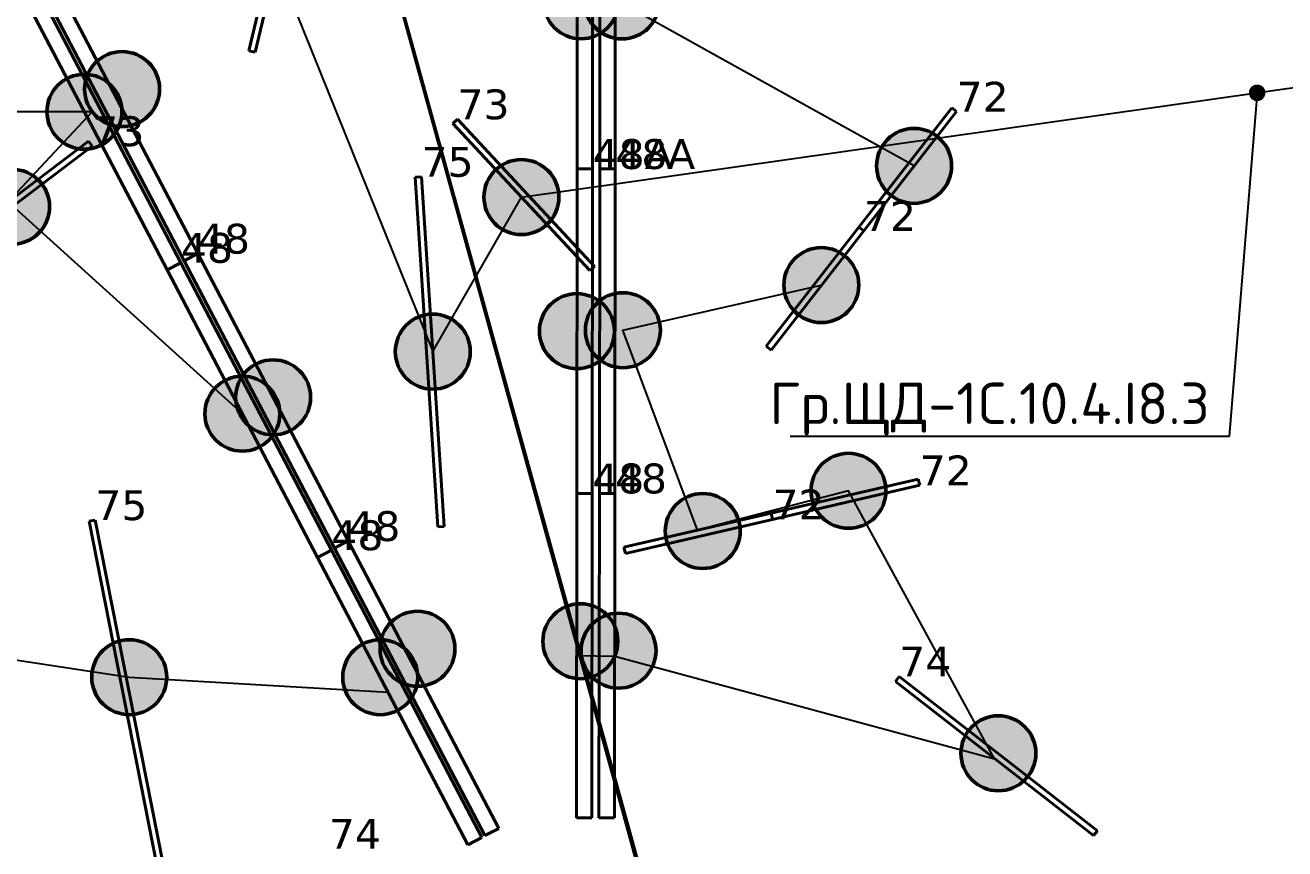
# Model space of a CAD drawing. Header units: millimetres. Extents: x -243740 to 150609, y -473655 to -165121.
# Drawn here: x 16483 to 24089, y -359084 to -354113 of the extents above; entities that cross this region are included whole.
import ezdxf
from ezdxf import colors
from ezdxf.entities.mleader import LeaderData, LeaderLine
from ezdxf.math import Vec2, Vec3

# ---------------------------------------------------------------- set-up
doc = ezdxf.new("R2010")
doc.units = ezdxf.units.MM
doc.linetypes.add('Штрих', pattern=[6.35, 3.175, -3.175])
for name, color, linetype in [('_HMI', 6, 'Continuous'), ('_Гр.ЩД-1C.10.4.I10.1', 6, 'Continuous'), ('_Гр.ЩД-1C.10.4.I8.3', 6, 'Continuous'), ('_Гр.ЩД-1C.10.4.I8.4', 6, 'Continuous'), ('_Гр.ЩД-1C.10.4.I8.5', 6, 'Continuous'), ('_Гр.ЩД-1C.10.4.I9.2', 6, 'Continuous'), ('_Гр.ЩД-1C.10.4.I9.3', 6, 'Continuous'), ('_Гр.ЩД-1C.10.4.I9.6', 6, 'Continuous'), ('Вставка', 252, 'Continuous')]:
    doc.layers.add(name, color=color, linetype=linetype)
for name, color, linetype, lineweight in [('_освещение_dali', 3, 'Continuous', 50), ('A-ANNO-DIMS', 7, 'Continuous', 9), ('DLX_FL1_LUM 122', 1, 'Continuous', 40), ('DLX_FL1_LUM 222', 5, 'Continuous', 40), ('DLX_LUM 12', 5, 'Continuous', 40), ('DLX_LUM 17', 5, 'Continuous', 40), ('DLX_LUM 6', 5, 'Continuous', 40), ('DLX_LUM 9', 5, 'Continuous', 40), ('АР_монолит', 252, 'Continuous', 50)]:
    doc.layers.add(name, color=color, linetype=linetype, lineweight=lineweight)
doc.styles.add('GOST 2.304', font='')
doc.styles.add('ISOCPEUR', font='isocpeur.ttf')
doc.styles.add('TableTextStyle', font='')
doc.styles.get('GOST 2.304').set_extended_font_data('GOST Common')
doc.styles.get('TableTextStyle').set_extended_font_data('VERDANA.TTF')
doc.linetypes.add('Truba', pattern='A,3e-05,[4,MSH_7,S=1,R=0,X=0,Y=0],-3.022072', length=3.022102)
doc.dimstyles.new('М-200', dxfattribs={"dimtxt": 400, "dimasz": 160, "dimexe": 200, "dimexo": 400, "dimgap": 50, "dimtad": 1, "dimdec": 0, "dimzin": 0, "dimdsep": 46, "dimtxsty": 'GOST 2.304', "dimblk": 'ARCHTICK', "dimcen": 180, "dimdle": 200, "dimadec": 0, "dimazin": 0, "dimtfac": 1, "dimtdec": 0, "dimtmove": 1, "dimatfit": 0, "dimfxl": 1, "dimtolj": 1, "dimtzin": 0, "dimarcsym": 0})

# ---------------------------------------------------------------- blocks, each defined once
blk = doc.blocks.new('_ArchTick')
at = {"color": 0, "linetype": 'ByBlock', "const_width": 0.15}
blk.add_lwpolyline([(-0.5, -0.5), (0.5, 0.5)], dxfattribs=at)
blk = doc.blocks.new('*D46')
at = {"layer": 'A-ANNO-DIMS', "color": 0, "lineweight": -2, "transparency": 16777216}
blk.add_arc((-165703.8, -113309.3), 107894.2, 269.999998, 325.999999, dxfattribs=at)
at = {"layer": 'Defpoints', "color": 0, "lineweight": 30, "transparency": 16777216}
for p in [(-165703.8, -113309.3), (-165703.8, -113309.3), (-75741.3, -173989.8), (-131171, -215527.9), (-165703.8, -221903.3)]:
    blk.add_point(p, dxfattribs=at)
at = {"layer": 'A-ANNO-DIMS', "color": 0, "lineweight": -2, "transparency": 16777216, "xscale": 160, "yscale": 160, "zscale": 160}
for p, rotation in [((-76255.4, -173643), 55.99999895826774), ((-165703.8, -221203.5), 179.9999981265246)]:
    blk.add_blockref('_ArchTick', p, dxfattribs=dict(at, rotation=rotation))
at = {"layer": 'A-ANNO-DIMS', "color": 0, "transparency": 16777216, "insert": (-114299.5, -207822), "char_height": 400, "attachment_point": 5, "rotation": 28.54122, "style": 'GOST 2.304'}
blk.add_mtext('\\A1;56,0%%D', dxfattribs=at)
blk = doc.blocks.new('A$Caabd1818')
at = {"layer": 'DLX_FL1_LUM 122'}
for points in [[(12649, 43765.2, 0), (13557, 42030.5, 0)], [(13557, 42030.5, 0), (12649, 43765.2, 0)], [(13557, 42030.5, 0), (12649, 43765.2, 0)], [(12649, 43765.2, 0), (13557, 42030.5, 0)], [(13371.2, 41931.7, 0), (12463.2, 43666.4, 0)], [(12463.2, 43666.4, 0), (13371.2, 41931.7, 0)], [(12463.2, 43666.4, 0), (13371.2, 41931.7, 0)], [(13371.2, 41931.7, 0), (12463.2, 43666.4, 0)], [(12546.4, 43710, 0), (13454.4, 41975.3, 0)], [(13454.4, 41975.3, 0), (12546.4, 43710, 0)], [(13454.4, 41975.3, 0), (12546.4, 43710, 0)], [(12546.4, 43710, 0), (13454.4, 41975.3, 0)], [(13473.7, 41986.9, 0), (12565.7, 43721.6, 0)], [(12565.7, 43721.6, 0), (13473.7, 41986.9, 0)], [(12565.7, 43721.6, 0), (13473.7, 41986.9, 0)], [(13473.7, 41986.9, 0), (12565.7, 43721.6, 0)], [(15844, 40583.4, 0), (15846.2, 42541.4, 0)], [(15846.2, 42541.4, 0), (15844, 40583.4, 0)], [(15846.2, 42541.4, 0), (15844, 40583.4, 0)], [(15844, 40583.4, 0), (15846.2, 42541.4, 0)], [(15846.2, 42541.4, 0), (15846.2, 42541.4, 0)], [(15846.2, 42541.4, 0), (15940.2, 42541.2, 0)], [(15940.2, 42541.2, 0), (15846.2, 42541.4, 0)], [(15846.2, 42541.4, 0), (15846.2, 42541.4, 0)], [(15940.2, 42541.2, 0), (15846.2, 42541.4, 0)], [(15846.2, 42541.4, 0), (15940.2, 42541.2, 0)], [(15940.2, 42541.2, 0), (15938, 40583.3, 0)], [(15938, 40583.3, 0), (15940.2, 42541.2, 0)], [(15938, 40583.3, 0), (15940.2, 42541.2, 0)], [(15940.2, 42541.2, 0), (15938, 40583.3, 0)], [(15940.2, 42541.2, 0), (15940.2, 42541.2, 0)], [(15940.2, 42541.2, 0), (15940.2, 42541.2, 0)], [(15980.8, 40583.4, 0), (15983, 42541.4, 0)], [(15983, 42541.4, 0), (15980.8, 40583.4, 0)], [(15983, 42541.4, 0), (15980.8, 40583.4, 0)], [(15980.8, 40583.4, 0), (15983, 42541.4, 0)], [(15983, 42541.4, 0), (15983, 42541.4, 0)], [(15983, 42541.4, 0), (16077, 42541.3, 0)], [(16077, 42541.3, 0), (15983, 42541.4, 0)], [(15983, 42541.4, 0), (15983, 42541.4, 0)], [(16077, 42541.3, 0), (15983, 42541.4, 0)], [(15983, 42541.4, 0), (16077, 42541.3, 0)], [(16077, 42541.3, 0), (16074.8, 40583.3, 0)], [(16074.8, 40583.3, 0), (16077, 42541.3, 0)], [(16074.8, 40583.3, 0), (16077, 42541.3, 0)], [(16077, 42541.3, 0), (16074.8, 40583.3, 0)], [(16077, 42541.3, 0), (16077, 42541.3, 0)], [(16077, 42541.3, 0), (16077, 42541.3, 0)], [(13557, 42030.5, 0), (13473.7, 41986.9, 0)], [(13473.7, 41986.9, 0), (13557, 42030.5, 0)], [(13473.7, 41986.9, 0), (13557, 42030.5, 0)], [(13557, 42030.5, 0), (13473.7, 41986.9, 0)], [(13473.7, 41986.9, 0), (13473.7, 41986.9, 0)], [(13473.7, 41986.9, 0), (13473.7, 41986.9, 0)], [(13557, 42030.5, 0), (13557, 42030.5, 0)], [(13557, 42030.5, 0), (13557, 42030.5, 0)], [(13454.4, 41975.3, 0), (13371.2, 41931.7, 0)], [(13371.2, 41931.7, 0), (13454.4, 41975.3, 0)], [(13371.2, 41931.7, 0), (13454.4, 41975.3, 0)], [(13454.4, 41975.3, 0), (13371.2, 41931.7, 0)], [(13371.2, 41931.7, 0), (13371.2, 41931.7, 0)], [(13371.2, 41931.7, 0), (13371.2, 41931.7, 0)], [(13454.4, 41975.3, 0), (13454.4, 41975.3, 0)], [(13454.4, 41975.3, 0), (13454.4, 41975.3, 0)], [(15844, 40583.4, 0), (15844, 40583.4, 0)], [(15938, 40583.3, 0), (15844, 40583.4, 0)], [(15844, 40583.4, 0), (15844, 40583.4, 0)], [(15844, 40583.4, 0), (15938, 40583.3, 0)], [(15844, 40583.4, 0), (15938, 40583.3, 0)], [(15938, 40583.3, 0), (15844, 40583.4, 0)], [(15938, 40583.3, 0), (15938, 40583.3, 0)], [(15938, 40583.3, 0), (15938, 40583.3, 0)], [(15980.8, 40583.4, 0), (15980.8, 40583.4, 0)], [(16074.8, 40583.3, 0), (15980.8, 40583.4, 0)], [(15980.8, 40583.4, 0), (15980.8, 40583.4, 0)], [(15980.8, 40583.4, 0), (16074.8, 40583.3, 0)], [(15980.8, 40583.4, 0), (16074.8, 40583.3, 0)], [(16074.8, 40583.3, 0), (15980.8, 40583.4, 0)], [(16074.8, 40583.3, 0), (16074.8, 40583.3, 0)], [(16074.8, 40583.3, 0), (16074.8, 40583.3, 0)]]:
    blk.add_polyline3d(points, dxfattribs=at)
at = {"layer": 'DLX_FL1_LUM 222'}
for points in [[(15846.2, 42541.4, 0), (15848.4, 44499.3, 0)], [(15848.4, 44499.3, 0), (15846.2, 42541.4, 0)], [(15848.4, 44499.3, 0), (15846.2, 42541.4, 0)], [(15846.2, 42541.4, 0), (15848.4, 44499.3, 0)], [(15942.4, 44499.2, 0), (15940.2, 42541.2, 0)], [(15940.2, 42541.2, 0), (15942.4, 44499.2, 0)], [(15940.2, 42541.2, 0), (15942.4, 44499.2, 0)], [(15942.4, 44499.2, 0), (15940.2, 42541.2, 0)], [(15983, 42541.4, 0), (15985.2, 44499.4, 0)], [(15985.2, 44499.4, 0), (15983, 42541.4, 0)], [(15985.2, 44499.4, 0), (15983, 42541.4, 0)], [(15983, 42541.4, 0), (15985.2, 44499.4, 0)], [(16079.2, 44499.3, 0), (16077, 42541.3, 0)], [(16077, 42541.3, 0), (16079.2, 44499.3, 0)], [(16077, 42541.3, 0), (16079.2, 44499.3, 0)], [(16079.2, 44499.3, 0), (16077, 42541.3, 0)], [(15846.2, 42541.4, 0), (15846.2, 42541.4, 0)], [(15940.2, 42541.2, 0), (15846.2, 42541.4, 0)], [(15846.2, 42541.4, 0), (15846.2, 42541.4, 0)], [(15846.2, 42541.4, 0), (15940.2, 42541.2, 0)], [(15846.2, 42541.4, 0), (15940.2, 42541.2, 0)], [(15940.2, 42541.2, 0), (15846.2, 42541.4, 0)], [(15940.2, 42541.2, 0), (15940.2, 42541.2, 0)], [(15940.2, 42541.2, 0), (15940.2, 42541.2, 0)], [(15983, 42541.4, 0), (15983, 42541.4, 0)], [(16077, 42541.3, 0), (15983, 42541.4, 0)], [(15983, 42541.4, 0), (15983, 42541.4, 0)], [(15983, 42541.4, 0), (16077, 42541.3, 0)], [(15983, 42541.4, 0), (16077, 42541.3, 0)], [(16077, 42541.3, 0), (15983, 42541.4, 0)], [(16077, 42541.3, 0), (16077, 42541.3, 0)], [(16077, 42541.3, 0), (16077, 42541.3, 0)], [(13473.7, 41986.9, 0), (13557, 42030.5, 0)], [(13557, 42030.5, 0), (13473.7, 41986.9, 0)], [(13557, 42030.5, 0), (13473.7, 41986.9, 0)], [(13473.7, 41986.9, 0), (13557, 42030.5, 0)], [(14381.7, 40252.2, 0), (13473.7, 41986.9, 0)], [(13473.7, 41986.9, 0), (13473.7, 41986.9, 0)], [(13473.7, 41986.9, 0), (14381.7, 40252.2, 0)], [(13473.7, 41986.9, 0), (13473.7, 41986.9, 0)], [(13473.7, 41986.9, 0), (14381.7, 40252.2, 0)], [(14381.7, 40252.2, 0), (13473.7, 41986.9, 0)], [(13557, 42030.5, 0), (13557, 42030.5, 0)], [(13557, 42030.5, 0), (14465, 40295.8, 0)], [(14465, 40295.8, 0), (13557, 42030.5, 0)], [(13557, 42030.5, 0), (13557, 42030.5, 0)], [(14465, 40295.8, 0), (13557, 42030.5, 0)], [(13557, 42030.5, 0), (14465, 40295.8, 0)], [(13371.2, 41931.7, 0), (13454.4, 41975.3, 0)], [(13454.4, 41975.3, 0), (13371.2, 41931.7, 0)], [(13454.4, 41975.3, 0), (13371.2, 41931.7, 0)], [(13371.2, 41931.7, 0), (13454.4, 41975.3, 0)], [(14279.1, 40196.9, 0), (13371.2, 41931.7, 0)], [(13371.2, 41931.7, 0), (13371.2, 41931.7, 0)], [(13371.2, 41931.7, 0), (14279.1, 40196.9, 0)], [(13371.2, 41931.7, 0), (13371.2, 41931.7, 0)], [(13371.2, 41931.7, 0), (14279.1, 40196.9, 0)], [(14279.1, 40196.9, 0), (13371.2, 41931.7, 0)], [(13454.4, 41975.3, 0), (13454.4, 41975.3, 0)], [(13454.4, 41975.3, 0), (14362.4, 40240.5, 0)], [(14362.4, 40240.5, 0), (13454.4, 41975.3, 0)], [(13454.4, 41975.3, 0), (13454.4, 41975.3, 0)], [(14362.4, 40240.5, 0), (13454.4, 41975.3, 0)], [(13454.4, 41975.3, 0), (14362.4, 40240.5, 0)], [(15841.8, 38625.4, 0), (15844, 40583.4, 0)], [(15844, 40583.4, 0), (15841.8, 38625.4, 0)], [(15844, 40583.4, 0), (15841.8, 38625.4, 0)], [(15841.8, 38625.4, 0), (15844, 40583.4, 0)], [(15844, 40583.4, 0), (15844, 40583.4, 0)], [(15844, 40583.4, 0), (15938, 40583.3, 0)], [(15938, 40583.3, 0), (15844, 40583.4, 0)], [(15844, 40583.4, 0), (15844, 40583.4, 0)], [(15938, 40583.3, 0), (15844, 40583.4, 0)], [(15844, 40583.4, 0), (15938, 40583.3, 0)], [(15938, 40583.3, 0), (15935.8, 38625.3, 0)], [(15935.8, 38625.3, 0), (15938, 40583.3, 0)], [(15935.8, 38625.3, 0), (15938, 40583.3, 0)], [(15938, 40583.3, 0), (15935.8, 38625.3, 0)], [(15938, 40583.3, 0), (15938, 40583.3, 0)], [(15938, 40583.3, 0), (15938, 40583.3, 0)], [(15978.6, 38625.4, 0), (15980.8, 40583.4, 0)], [(15980.8, 40583.4, 0), (15978.6, 38625.4, 0)], [(15980.8, 40583.4, 0), (15978.6, 38625.4, 0)], [(15978.6, 38625.4, 0), (15980.8, 40583.4, 0)], [(15980.8, 40583.4, 0), (15980.8, 40583.4, 0)], [(15980.8, 40583.4, 0), (16074.8, 40583.3, 0)], [(16074.8, 40583.3, 0), (15980.8, 40583.4, 0)], [(15980.8, 40583.4, 0), (15980.8, 40583.4, 0)], [(16074.8, 40583.3, 0), (15980.8, 40583.4, 0)], [(15980.8, 40583.4, 0), (16074.8, 40583.3, 0)], [(16074.8, 40583.3, 0), (16072.6, 38625.3, 0)], [(16072.6, 38625.3, 0), (16074.8, 40583.3, 0)], [(16072.6, 38625.3, 0), (16074.8, 40583.3, 0)], [(16074.8, 40583.3, 0), (16072.6, 38625.3, 0)], [(16074.8, 40583.3, 0), (16074.8, 40583.3, 0)], [(16074.8, 40583.3, 0), (16074.8, 40583.3, 0)], [(14362.4, 40240.5, 0), (14279.1, 40196.9, 0)], [(14279.1, 40196.9, 0), (14362.4, 40240.5, 0)], [(14279.1, 40196.9, 0), (14362.4, 40240.5, 0)], [(14362.4, 40240.5, 0), (14279.1, 40196.9, 0)], [(14279.1, 40196.9, 0), (14362.4, 40240.5, 0)], [(14362.4, 40240.5, 0), (14279.1, 40196.9, 0)], [(14362.4, 40240.5, 0), (14279.1, 40196.9, 0)], [(14279.1, 40196.9, 0), (14362.4, 40240.5, 0)], [(14362.4, 40240.5, 0), (14362.4, 40240.5, 0)], [(14362.4, 40240.5, 0), (14362.4, 40240.5, 0)], [(14362.4, 40240.5, 0), (14362.4, 40240.5, 0)], [(14362.4, 40240.5, 0), (15270.4, 38505.8, 0)], [(15270.4, 38505.8, 0), (14362.4, 40240.5, 0)], [(14362.4, 40240.5, 0), (14362.4, 40240.5, 0)], [(15270.4, 38505.8, 0), (14362.4, 40240.5, 0)], [(14362.4, 40240.5, 0), (15270.4, 38505.8, 0)], [(14465, 40295.8, 0), (14381.7, 40252.2, 0)], [(14381.7, 40252.2, 0), (14465, 40295.8, 0)], [(14381.7, 40252.2, 0), (14465, 40295.8, 0)], [(14465, 40295.8, 0), (14381.7, 40252.2, 0)], [(14381.7, 40252.2, 0), (14465, 40295.8, 0)], [(14465, 40295.8, 0), (14381.7, 40252.2, 0)], [(14465, 40295.8, 0), (14381.7, 40252.2, 0)], [(14381.7, 40252.2, 0), (14465, 40295.8, 0)], [(14381.7, 40252.2, 0), (14381.7, 40252.2, 0)], [(14381.7, 40252.2, 0), (14381.7, 40252.2, 0)], [(15289.7, 38517.4, 0), (14381.7, 40252.2, 0)], [(14381.7, 40252.2, 0), (14381.7, 40252.2, 0)], [(14381.7, 40252.2, 0), (15289.7, 38517.4, 0)], [(14381.7, 40252.2, 0), (14381.7, 40252.2, 0)], [(14381.7, 40252.2, 0), (15289.7, 38517.4, 0)], [(15289.7, 38517.4, 0), (14381.7, 40252.2, 0)], [(14465, 40295.8, 0), (14465, 40295.8, 0)], [(14465, 40295.8, 0), (14465, 40295.8, 0)], [(14465, 40295.8, 0), (14465, 40295.8, 0)], [(14465, 40295.8, 0), (15373, 38561, 0)], [(15373, 38561, 0), (14465, 40295.8, 0)], [(14465, 40295.8, 0), (14465, 40295.8, 0)], [(15373, 38561, 0), (14465, 40295.8, 0)], [(14465, 40295.8, 0), (15373, 38561, 0)], [(14279.1, 40196.9, 0), (14279.1, 40196.9, 0)], [(14279.1, 40196.9, 0), (14279.1, 40196.9, 0)], [(15187.1, 38462.2, 0), (14279.1, 40196.9, 0)], [(14279.1, 40196.9, 0), (14279.1, 40196.9, 0)], [(14279.1, 40196.9, 0), (15187.1, 38462.2, 0)], [(14279.1, 40196.9, 0), (14279.1, 40196.9, 0)], [(14279.1, 40196.9, 0), (15187.1, 38462.2, 0)], [(15187.1, 38462.2, 0), (14279.1, 40196.9, 0)], [(15841.8, 38625.4, 0), (15841.8, 38625.4, 0)], [(15935.8, 38625.3, 0), (15841.8, 38625.4, 0)], [(15841.8, 38625.4, 0), (15841.8, 38625.4, 0)], [(15841.8, 38625.4, 0), (15935.8, 38625.3, 0)], [(15841.8, 38625.4, 0), (15935.8, 38625.3, 0)], [(15935.8, 38625.3, 0), (15841.8, 38625.4, 0)], [(15935.8, 38625.3, 0), (15935.8, 38625.3, 0)], [(15935.8, 38625.3, 0), (15935.8, 38625.3, 0)], [(15978.6, 38625.4, 0), (15978.6, 38625.4, 0)], [(16072.6, 38625.3, 0), (15978.6, 38625.4, 0)], [(15978.6, 38625.4, 0), (15978.6, 38625.4, 0)], [(15978.6, 38625.4, 0), (16072.6, 38625.3, 0)], [(15978.6, 38625.4, 0), (16072.6, 38625.3, 0)], [(16072.6, 38625.3, 0), (15978.6, 38625.4, 0)], [(16072.6, 38625.3, 0), (16072.6, 38625.3, 0)], [(16072.6, 38625.3, 0), (16072.6, 38625.3, 0)], [(15270.4, 38505.8, 0), (15187.1, 38462.2, 0)], [(15187.1, 38462.2, 0), (15270.4, 38505.8, 0)], [(15187.1, 38462.2, 0), (15270.4, 38505.8, 0)], [(15270.4, 38505.8, 0), (15187.1, 38462.2, 0)], [(15270.4, 38505.8, 0), (15270.4, 38505.8, 0)], [(15270.4, 38505.8, 0), (15270.4, 38505.8, 0)], [(15373, 38561, 0), (15289.7, 38517.4, 0)], [(15289.7, 38517.4, 0), (15373, 38561, 0)], [(15289.7, 38517.4, 0), (15373, 38561, 0)], [(15373, 38561, 0), (15289.7, 38517.4, 0)], [(15289.7, 38517.4, 0), (15289.7, 38517.4, 0)], [(15289.7, 38517.4, 0), (15289.7, 38517.4, 0)], [(15373, 38561, 0), (15373, 38561, 0)], [(15373, 38561, 0), (15373, 38561, 0)], [(15187.1, 38462.2, 0), (15187.1, 38462.2, 0)], [(15187.1, 38462.2, 0), (15187.1, 38462.2, 0)]]:
    blk.add_polyline3d(points, dxfattribs=at)
at = {"layer": 'DLX_LUM 12'}
for points in [[(17768.1, 39448.1, 0), (17791.4, 39478.1, 0)], [(17791.4, 39478.1, 0), (17768.1, 39448.1, 0)], [(17791.4, 39478.1, 0), (17768.1, 39448.1, 0)], [(17768.1, 39448.1, 0), (17791.4, 39478.1, 0)], [(17791.4, 39478.1, 0), (17791.4, 39478.1, 0)], [(17791.4, 39478.1, 0), (18988, 38547.3, 0)], [(18988, 38547.3, 0), (17791.4, 39478.1, 0)], [(17791.4, 39478.1, 0), (17791.4, 39478.1, 0)], [(18988, 38547.3, 0), (17791.4, 39478.1, 0)], [(17791.4, 39478.1, 0), (18988, 38547.3, 0)], [(18964.7, 38517.3, 0), (17768.1, 39448.1, 0)], [(17768.1, 39448.1, 0), (17768.1, 39448.1, 0)], [(17768.1, 39448.1, 0), (18964.7, 38517.3, 0)], [(17768.1, 39448.1, 0), (17768.1, 39448.1, 0)], [(17768.1, 39448.1, 0), (18964.7, 38517.3, 0)], [(18964.7, 38517.3, 0), (17768.1, 39448.1, 0)], [(18988, 38547.3, 0), (18964.7, 38517.3, 0)], [(18964.7, 38517.3, 0), (18988, 38547.3, 0)], [(18964.7, 38517.3, 0), (18988, 38547.3, 0)], [(18988, 38547.3, 0), (18964.7, 38517.3, 0)], [(18964.7, 38517.3, 0), (18964.7, 38517.3, 0)], [(18964.7, 38517.3, 0), (18964.7, 38517.3, 0)], [(18988, 38547.3, 0), (18988, 38547.3, 0)], [(18988, 38547.3, 0), (18988, 38547.3, 0)]]:
    blk.add_polyline3d(points, dxfattribs=at)
at = {"layer": 'DLX_LUM 17'}
for points in [[(14869, 42492.2, 0), (14907, 42494.7, 0)], [(14907, 42494.7, 0), (14869, 42492.2, 0)], [(14907, 42494.7, 0), (14869, 42492.2, 0)], [(14869, 42492.2, 0), (14907, 42494.7, 0)], [(15005.2, 40380.6, 0), (14869, 42492.2, 0)], [(14869, 42492.2, 0), (14869, 42492.2, 0)], [(14869, 42492.2, 0), (15005.2, 40380.6, 0)], [(14869, 42492.2, 0), (14869, 42492.2, 0)], [(14869, 42492.2, 0), (15005.2, 40380.6, 0)], [(15005.2, 40380.6, 0), (14869, 42492.2, 0)], [(14907, 42494.7, 0), (14907, 42494.7, 0)], [(14907, 42494.7, 0), (15043.1, 40383.1, 0)], [(15043.1, 40383.1, 0), (14907, 42494.7, 0)], [(14907, 42494.7, 0), (14907, 42494.7, 0)], [(15043.1, 40383.1, 0), (14907, 42494.7, 0)], [(14907, 42494.7, 0), (15043.1, 40383.1, 0)], [(12900.1, 40414.6, 0), (12937.3, 40422, 0)], [(12937.3, 40422, 0), (12900.1, 40414.6, 0)], [(12937.3, 40422, 0), (12900.1, 40414.6, 0)], [(12900.1, 40414.6, 0), (12937.3, 40422, 0)], [(13309.3, 38338.5, 0), (12900.1, 40414.6, 0)], [(12900.1, 40414.6, 0), (12900.1, 40414.6, 0)], [(12900.1, 40414.6, 0), (13309.3, 38338.5, 0)], [(12900.1, 40414.6, 0), (12900.1, 40414.6, 0)], [(12900.1, 40414.6, 0), (13309.3, 38338.5, 0)], [(13309.3, 38338.5, 0), (12900.1, 40414.6, 0)], [(12937.3, 40422, 0), (12937.3, 40422, 0)], [(12937.3, 40422, 0), (13346.6, 38345.9, 0)], [(13346.6, 38345.9, 0), (12937.3, 40422, 0)], [(12937.3, 40422, 0), (12937.3, 40422, 0)], [(13346.6, 38345.9, 0), (12937.3, 40422, 0)], [(12937.3, 40422, 0), (13346.6, 38345.9, 0)], [(15043.1, 40383.1, 0), (15005.2, 40380.6, 0)], [(15005.2, 40380.6, 0), (15043.1, 40383.1, 0)], [(15005.2, 40380.6, 0), (15043.1, 40383.1, 0)], [(15043.1, 40383.1, 0), (15005.2, 40380.6, 0)], [(15005.2, 40380.6, 0), (15005.2, 40380.6, 0)], [(15005.2, 40380.6, 0), (15005.2, 40380.6, 0)], [(15043.1, 40383.1, 0), (15043.1, 40383.1, 0)], [(15043.1, 40383.1, 0), (15043.1, 40383.1, 0)]]:
    blk.add_polyline3d(points, dxfattribs=at)
at = {"layer": 'DLX_LUM 6'}
for points in [[(13864.9, 43254.8, 0), (14147, 44435.6, 0)], [(14147, 44435.6, 0), (13864.9, 43254.8, 0)], [(14147, 44435.6, 0), (13864.9, 43254.8, 0)], [(13864.9, 43254.8, 0), (14147, 44435.6, 0)], [(14184, 44426.8, 0), (13901.9, 43246, 0)], [(13901.9, 43246, 0), (14184, 44426.8, 0)], [(13901.9, 43246, 0), (14184, 44426.8, 0)], [(14184, 44426.8, 0), (13901.9, 43246, 0)], [(13864.9, 43254.8, 0), (13864.9, 43254.8, 0)], [(13901.9, 43246, 0), (13864.9, 43254.8, 0)], [(13864.9, 43254.8, 0), (13864.9, 43254.8, 0)], [(13864.9, 43254.8, 0), (13901.9, 43246, 0)], [(13864.9, 43254.8, 0), (13901.9, 43246, 0)], [(13901.9, 43246, 0), (13864.9, 43254.8, 0)], [(13901.9, 43246, 0), (13901.9, 43246, 0)], [(13901.9, 43246, 0), (13901.9, 43246, 0)], [(15096.2, 42815.5, 0), (15124, 42841.4, 0)], [(15124, 42841.4, 0), (15096.2, 42815.5, 0)], [(15124, 42841.4, 0), (15096.2, 42815.5, 0)], [(15096.2, 42815.5, 0), (15124, 42841.4, 0)], [(15124, 42841.4, 0), (15124, 42841.4, 0)], [(15124, 42841.4, 0), (15952, 41953.5, 0)], [(15952, 41953.5, 0), (15124, 42841.4, 0)], [(15124, 42841.4, 0), (15124, 42841.4, 0)], [(15952, 41953.5, 0), (15124, 42841.4, 0)], [(15124, 42841.4, 0), (15952, 41953.5, 0)], [(15924.2, 41927.6, 0), (15096.2, 42815.5, 0)], [(15096.2, 42815.5, 0), (15096.2, 42815.5, 0)], [(15096.2, 42815.5, 0), (15924.2, 41927.6, 0)], [(15096.2, 42815.5, 0), (15096.2, 42815.5, 0)], [(15096.2, 42815.5, 0), (15924.2, 41927.6, 0)], [(15924.2, 41927.6, 0), (15096.2, 42815.5, 0)], [(11927.5, 41977.6, 0), (12896, 42709.6, 0)], [(12896, 42709.6, 0), (11927.5, 41977.6, 0)], [(12896, 42709.6, 0), (11927.5, 41977.6, 0)], [(11927.5, 41977.6, 0), (12896, 42709.6, 0)], [(12918.9, 42679.3, 0), (11950.4, 41947.3, 0)], [(11950.4, 41947.3, 0), (12918.9, 42679.3, 0)], [(11950.4, 41947.3, 0), (12918.9, 42679.3, 0)], [(12918.9, 42679.3, 0), (11950.4, 41947.3, 0)], [(12896, 42709.6, 0), (12896, 42709.6, 0)], [(12896, 42709.6, 0), (12918.9, 42679.3, 0)], [(12918.9, 42679.3, 0), (12896, 42709.6, 0)], [(12896, 42709.6, 0), (12896, 42709.6, 0)], [(12918.9, 42679.3, 0), (12896, 42709.6, 0)], [(12896, 42709.6, 0), (12918.9, 42679.3, 0)], [(12918.9, 42679.3, 0), (12918.9, 42679.3, 0)], [(12918.9, 42679.3, 0), (12918.9, 42679.3, 0)], [(15952, 41953.5, 0), (15924.2, 41927.6, 0)], [(15924.2, 41927.6, 0), (15952, 41953.5, 0)], [(15924.2, 41927.6, 0), (15952, 41953.5, 0)], [(15952, 41953.5, 0), (15924.2, 41927.6, 0)], [(15924.2, 41927.6, 0), (15924.2, 41927.6, 0)], [(15924.2, 41927.6, 0), (15924.2, 41927.6, 0)], [(15952, 41953.5, 0), (15952, 41953.5, 0)], [(15952, 41953.5, 0), (15952, 41953.5, 0)]]:
    blk.add_polyline3d(points, dxfattribs=at)
at = {"layer": 'DLX_LUM 9'}
for points in [[(17548.2, 42190.9, 0), (18108.3, 42910.7, 0)], [(18108.3, 42910.7, 0), (17548.2, 42190.9, 0)], [(18108.3, 42910.7, 0), (17548.2, 42190.9, 0)], [(17548.2, 42190.9, 0), (18108.3, 42910.7, 0)], [(18108.3, 42910.7, 0), (18108.3, 42910.7, 0)], [(18108.3, 42910.7, 0), (18138.3, 42887.4, 0)], [(18138.3, 42887.4, 0), (18108.3, 42910.7, 0)], [(18108.3, 42910.7, 0), (18108.3, 42910.7, 0)], [(18138.3, 42887.4, 0), (18108.3, 42910.7, 0)], [(18108.3, 42910.7, 0), (18138.3, 42887.4, 0)], [(18138.3, 42887.4, 0), (17578.2, 42167.6, 0)], [(17578.2, 42167.6, 0), (18138.3, 42887.4, 0)], [(17578.2, 42167.6, 0), (18138.3, 42887.4, 0)], [(18138.3, 42887.4, 0), (17578.2, 42167.6, 0)], [(18138.3, 42887.4, 0), (18138.3, 42887.4, 0)], [(18138.3, 42887.4, 0), (18138.3, 42887.4, 0)], [(16988.2, 41471.1, 0), (17548.2, 42190.9, 0)], [(17548.2, 42190.9, 0), (16988.2, 41471.1, 0)], [(17548.2, 42190.9, 0), (16988.2, 41471.1, 0)], [(16988.2, 41471.1, 0), (17548.2, 42190.9, 0)], [(17578.2, 42167.6, 0), (17018.2, 41447.8, 0)], [(17018.2, 41447.8, 0), (17578.2, 42167.6, 0)], [(17018.2, 41447.8, 0), (17578.2, 42167.6, 0)], [(17578.2, 42167.6, 0), (17018.2, 41447.8, 0)], [(17548.2, 42190.9, 0), (17548.2, 42190.9, 0)], [(17548.2, 42190.9, 0), (17578.2, 42167.6, 0)], [(17578.2, 42167.6, 0), (17548.2, 42190.9, 0)], [(17548.2, 42190.9, 0), (17548.2, 42190.9, 0)], [(17578.2, 42167.6, 0), (17548.2, 42190.9, 0)], [(17548.2, 42190.9, 0), (17578.2, 42167.6, 0)], [(17578.2, 42167.6, 0), (17548.2, 42190.9, 0)], [(17548.2, 42190.9, 0), (17548.2, 42190.9, 0)], [(17548.2, 42190.9, 0), (17578.2, 42167.6, 0)], [(17548.2, 42190.9, 0), (17548.2, 42190.9, 0)], [(17548.2, 42190.9, 0), (17578.2, 42167.6, 0)], [(17578.2, 42167.6, 0), (17548.2, 42190.9, 0)], [(17578.2, 42167.6, 0), (17578.2, 42167.6, 0)], [(17578.2, 42167.6, 0), (17578.2, 42167.6, 0)], [(17578.2, 42167.6, 0), (17578.2, 42167.6, 0)], [(17578.2, 42167.6, 0), (17578.2, 42167.6, 0)], [(17018.2, 41447.8, 0), (16988.2, 41471.1, 0)], [(16988.2, 41471.1, 0), (16988.2, 41471.1, 0)], [(16988.2, 41471.1, 0), (17018.2, 41447.8, 0)], [(16988.2, 41471.1, 0), (16988.2, 41471.1, 0)], [(16988.2, 41471.1, 0), (17018.2, 41447.8, 0)], [(17018.2, 41447.8, 0), (16988.2, 41471.1, 0)], [(17018.2, 41447.8, 0), (17018.2, 41447.8, 0)], [(17018.2, 41447.8, 0), (17018.2, 41447.8, 0)], [(17018, 40463.3, 0), (17906.6, 40668.9, 0)], [(17906.6, 40668.9, 0), (17018, 40463.3, 0)], [(17906.6, 40668.9, 0), (17018, 40463.3, 0)], [(17018, 40463.3, 0), (17906.6, 40668.9, 0)], [(17915.1, 40631.9, 0), (17026.6, 40426.3, 0)], [(17026.6, 40426.3, 0), (17915.1, 40631.9, 0)], [(17026.6, 40426.3, 0), (17915.1, 40631.9, 0)], [(17915.1, 40631.9, 0), (17026.6, 40426.3, 0)], [(17906.6, 40668.9, 0), (17906.6, 40668.9, 0)], [(17906.6, 40668.9, 0), (17915.1, 40631.9, 0)], [(17915.1, 40631.9, 0), (17906.6, 40668.9, 0)], [(17906.6, 40668.9, 0), (17906.6, 40668.9, 0)], [(17915.1, 40631.9, 0), (17906.6, 40668.9, 0)], [(17906.6, 40668.9, 0), (17915.1, 40631.9, 0)], [(17915.1, 40631.9, 0), (17915.1, 40631.9, 0)], [(17915.1, 40631.9, 0), (17915.1, 40631.9, 0)], [(16129.5, 40257.8, 0), (17018, 40463.3, 0)], [(17018, 40463.3, 0), (16129.5, 40257.8, 0)], [(17018, 40463.3, 0), (16129.5, 40257.8, 0)], [(16129.5, 40257.8, 0), (17018, 40463.3, 0)], [(17026.6, 40426.3, 0), (16138, 40220.8, 0)], [(16138, 40220.8, 0), (17026.6, 40426.3, 0)], [(16138, 40220.8, 0), (17026.6, 40426.3, 0)], [(17026.6, 40426.3, 0), (16138, 40220.8, 0)], [(17018, 40463.3, 0), (17018, 40463.3, 0)], [(17018, 40463.3, 0), (17026.6, 40426.3, 0)], [(17026.6, 40426.3, 0), (17018, 40463.3, 0)], [(17018, 40463.3, 0), (17018, 40463.3, 0)], [(17026.6, 40426.3, 0), (17018, 40463.3, 0)], [(17018, 40463.3, 0), (17026.6, 40426.3, 0)], [(17026.6, 40426.3, 0), (17018, 40463.3, 0)], [(17018, 40463.3, 0), (17018, 40463.3, 0)], [(17018, 40463.3, 0), (17026.6, 40426.3, 0)], [(17018, 40463.3, 0), (17018, 40463.3, 0)], [(17018, 40463.3, 0), (17026.6, 40426.3, 0)], [(17026.6, 40426.3, 0), (17018, 40463.3, 0)], [(17026.6, 40426.3, 0), (17026.6, 40426.3, 0)], [(17026.6, 40426.3, 0), (17026.6, 40426.3, 0)], [(17026.6, 40426.3, 0), (17026.6, 40426.3, 0)], [(17026.6, 40426.3, 0), (17026.6, 40426.3, 0)], [(16138, 40220.8, 0), (16129.5, 40257.8, 0)], [(16129.5, 40257.8, 0), (16129.5, 40257.8, 0)], [(16129.5, 40257.8, 0), (16138, 40220.8, 0)], [(16129.5, 40257.8, 0), (16129.5, 40257.8, 0)], [(16129.5, 40257.8, 0), (16138, 40220.8, 0)], [(16138, 40220.8, 0), (16129.5, 40257.8, 0)], [(16138, 40220.8, 0), (16138, 40220.8, 0)], [(16138, 40220.8, 0), (16138, 40220.8, 0)]]:
    blk.add_polyline3d(points, dxfattribs=at)
blk = doc.blocks.new('A$Cab2378fa')
at = {"lineweight": 25, "true_color": 0xfff5f5}
h = blk.add_hatch(color=7, dxfattribs=at)
h.dxf.hatch_style = 1
h.paths.add_polyline_path([(0, 0), (-141.6, -170.3, 0.174923), (3, -222.4, 0.197808), (162.3, -156.8)])
h.paths.add_polyline_path([(-163.2, 157.6), (0, 0), (147.8, 177.8, 0.175398), (3, 230.2, 0.209014)])
at = {"lineweight": 25}
h = blk.add_hatch(color=0, dxfattribs=at)
h.paths.add_polyline_path([(162.3, -156.8, 0.442338), (147.8, 177.8), (0, 0)])
h.paths.add_polyline_path([(-141.6, -170.3), (0, 0), (-163.2, 157.6, 0.430096)])
blk.add_circle((3, 3.9), 226.3)
blk = doc.blocks.new('_Dot')
at = {"color": 0, "linetype": 'ByBlock', "lineweight": -2}
blk.add_line((-0.5, 0), (-1, 0), dxfattribs=at)
at = {"color": 0, "linetype": 'ByBlock', "const_width": 0.5}
blk.add_lwpolyline([(-0.25, 0, 1), (0.25, 0, 1)], format="xyb", close=True, dxfattribs=at)
blk = doc.blocks.new('Оси200')
at = {"layer": 'A-ANNO-DIMS'}
dim = blk.add_angular_dim_2l(base=(-131171, -215527.9), line1=((-165703.8, -113309.3), (-75741.3, -173989.8)), line2=((-165703.8, -113309.3), (-165703.8, -221903.3)), text='56,0%%D', dimstyle='М-200', override={"dimadec": 2, "dimtmove": 2}, dxfattribs=at)
dim.commit()
dim.dimension.update_dxf_attribs({"geometry": '*D46', "text_midpoint": (-114299.5, -207822), "dimtype": 130})
blk = doc.blocks.new('A$C010e0e93')
at = {"layer": 'A-ANNO-DIMS'}
blk.add_blockref('Оси200', (404603.7, 213803.6), dxfattribs=at)

msp = doc.modelspace()

# ---------------------------------------------------------------- block references
at = {"layer": '_освещение_dali', "color": 1, "ltscale": 100}
for p in [(17065.6, -354502.4), (16837.9, -354638.9), (20089.4, -355957.6), (19811.8, -355963.3)]:
    msp.add_blockref('A$Cab2378fa', p, dxfattribs=at)

# ---------------------------------------------------------------- next in the draw order: block references
at = {"layer": 'Вставка', "linetype": 'Truba', "lineweight": 30, "ltscale": 100}
msp.add_blockref('A$C010e0e93', (-234640, -397437.2), dxfattribs=at)

# ---------------------------------------------------------------- next in the draw order: linework, layer by layer
at = {"layer": '_HMI', "ltscale": 100}
for points in [[(9098.7, -331149.3), (12250.9, -330438.3), (28523.4, -389441.5)], [(9449.4, -345146.6), (16018.6, -344104.3), (28517.8, -389435.3)]]:
    msp.add_lwpolyline(points, dxfattribs=at)
at = {"layer": '_Гр.ЩД-1C.10.4.I10.1', "ltscale": 100}
msp.add_lwpolyline([(28523.4, -389381.8), (8163.4, -315632.4)], dxfattribs=at)
at = {"layer": '_Гр.ЩД-1C.10.4.I8.3', "ltscale": 100}
msp.add_lwpolyline([(19131.6, -352091.9), (19861.4, -352098.9), (19816.9, -354001.4), (19814.7, -355959.4), (19812.5, -357917.4), (20043.4, -357920.6), (22337.1, -358539.9), (21454.9, -356923.1), (20543.4, -357161.2), (20092.4, -355953.7), (21290.8, -355681.5), (21850.9, -354961.7), (20066.2, -353968.8), (21368.1, -352869.6), (20049.9, -352043.5), (24260.5, -350036.9)], dxfattribs=at)
at = {"layer": '_Гр.ЩД-1C.10.4.I8.4', "ltscale": 100}
for points in [[(12494, -352906.6), (13088.3, -354801.1), (14612.3, -357667), (17111.6, -358048), (18674.4, -358137.9), (17794.8, -356457.5), (16381.4, -355178.2), (16888.1, -354635), (15064.5, -354635), (15978.8, -352988)], [(17975.6, -353676.6), (18944.7, -356082.9), (19479.9, -355150.3), (25563.9, -354288.3)]]:
    msp.add_lwpolyline(points, dxfattribs=at)
at = {"layer": '_Гр.ЩД-1C.10.4.I8.5', "ltscale": 100}
msp.add_lwpolyline([(17830.3, -350648.4), (28503.5, -389381.8)], dxfattribs=at)
at = {"layer": '_Гр.ЩД-1C.10.4.I9.2', "ltscale": 100}
msp.add_lwpolyline([(13779.4, -338265), (13985.9, -339988.5), (16020.6, -339196.2), (14696.3, -342192.6), (15435.3, -341988.9), (28543.9, -389381.8)], dxfattribs=at)
at = {"layer": '_Гр.ЩД-1C.10.4.I9.3', "ltscale": 100}
msp.add_lwpolyline([(13422.1, -334687.7), (28503.5, -389381.8)], dxfattribs=at)
at = {"layer": '_Гр.ЩД-1C.10.4.I9.6', "ltscale": 100}
msp.add_lwpolyline([(11373.7, -327260.7), (28523.4, -389441.5)], dxfattribs=at)

# ---------------------------------------------------------------- next in the draw order: block references
at = {"layer": '_освещение_dali', "color": 5, "ltscale": 100}
for p in [(19836.9, -353972.7), (20083.7, -353973), (21847.9, -354965.6), (19476.9, -355154.2), (16401.4, -355212.4), (21287.8, -355685.4), (18941.8, -356086.8), (17977.7, -356362.6), (17791.9, -356461.4), (21451.9, -356927), (20572, -357169.5), (19832.6, -357834.8), (18849.4, -357880.5), (20063.3, -357891.9), (17108.7, -358051.9), (18624.3, -358051.9), (22357, -358511.2)]:
    msp.add_blockref('A$Cab2378fa', p, dxfattribs=at)
at = {"layer": 'Defpoints', "linetype": 'Truba', "ltscale": 100}
msp.add_blockref('A$Caabd1818', (3969.7, -397521.8), dxfattribs=at)

# ---------------------------------------------------------------- next in the draw order: texts
at = {"layer": '_освещение_dali', "color": 241, "true_color": 0xee66a2, "style": 'TableTextStyle'}
for s, p in [('73', (19093.7, -354680.4)), ('73', (16888.6, -354842.5)), ('75', (18876.6, -355027.1)), ('48', (17526.6, -355491.3)), ('48', (17424.1, -355546.5)), ('75', (16907, -357099.8)), ('48', (18332.1, -357281.3)), ('48', (18434.6, -357226))]:
    msp.add_text(s, height=180, dxfattribs=at).set_placement(p)
at = {"layer": '_освещение_dali', "color": 223, "true_color": 0xe15ead, "style": 'TableTextStyle'}
for s, p in [('72', (22107.9, -354634.4)), ('48А', (19909.8, -354980.5)), ('48А', (20046.7, -354980.5)), ('72', (21547.9, -355354.2)), ('72', (21884.8, -356889.9)), ('48', (19907.6, -356938.5)), ('48', (20044.5, -356938.5)), ('72', (20996.3, -357095.5)), ('74', (21761.1, -358043.7))]:
    msp.add_text(s, height=180, dxfattribs=at).set_placement(p)
at = {"layer": '_освещение_dali', "color": 143, "true_color": 0x77b4be, "style": 'TableTextStyle'}
msp.add_text('74', height=180, dxfattribs=at).set_placement((18316.9, -359083.9))

# ---------------------------------------------------------------- next in the draw order: leaders
at = {"layer": '_Гр.ЩД-1C.10.4.I8.4', "ltscale": 100}
ml = msp.add_multileader_mtext('Standard', dxfattribs=at)
ml.set_content('Гр.ЩД-1C.10.4.I8.3', color=256, style='ISOCPEUR')
ml.set_leader_properties()
ml.set_arrow_properties(name='DOT')
ml.build(insert=Vec2(0, 0))
ml.multileader.update_dxf_attribs({"has_dogleg": 0, "text_left_attachment_type": 6, "text_right_attachment_type": 6, "arrow_head_size": 100})
ctx = ml.context
ctx.base_point, ctx.char_height, ctx.arrow_head_size, ctx.landing_gap_size, ctx.plane_origin = Vec3(20777.8, -356595), 250, 100, 200, Vec3(105818.5, -228539)
ctx.left_attachment, ctx.right_attachment = 6, 6
notes = []
notes.append((ctx, [(1, (1, 1, 0), (23760.8, -356595), (-1, 0), 8, [(1, [(23922.6, -354520.8)], 0, [])])]))
ctx.mtext.insert, ctx.mtext.width, ctx.mtext.flow_direction = Vec3(20977.8, -356270), 2425, 5
for ctx, leaders in notes:
    for number, flags, end, landing, length, lines in leaders:
        leader = LeaderData()
        leader.index, (leader.has_last_leader_line, leader.has_dogleg_vector, leader.attachment_direction) = number, flags
        leader.last_leader_point, leader.dogleg_vector, leader.dogleg_length = Vec3(end), Vec3(landing), length
        for number, points, colour, breaks in lines:
            line = LeaderLine()
            line.index, line.vertices, line.color, line.breaks = number, Vec3.list(points), colors.encode_raw_color(colour), breaks
            leader.lines.append(line)
        ctx.leaders.append(leader)

doc.saveas('drawing.dxf')
